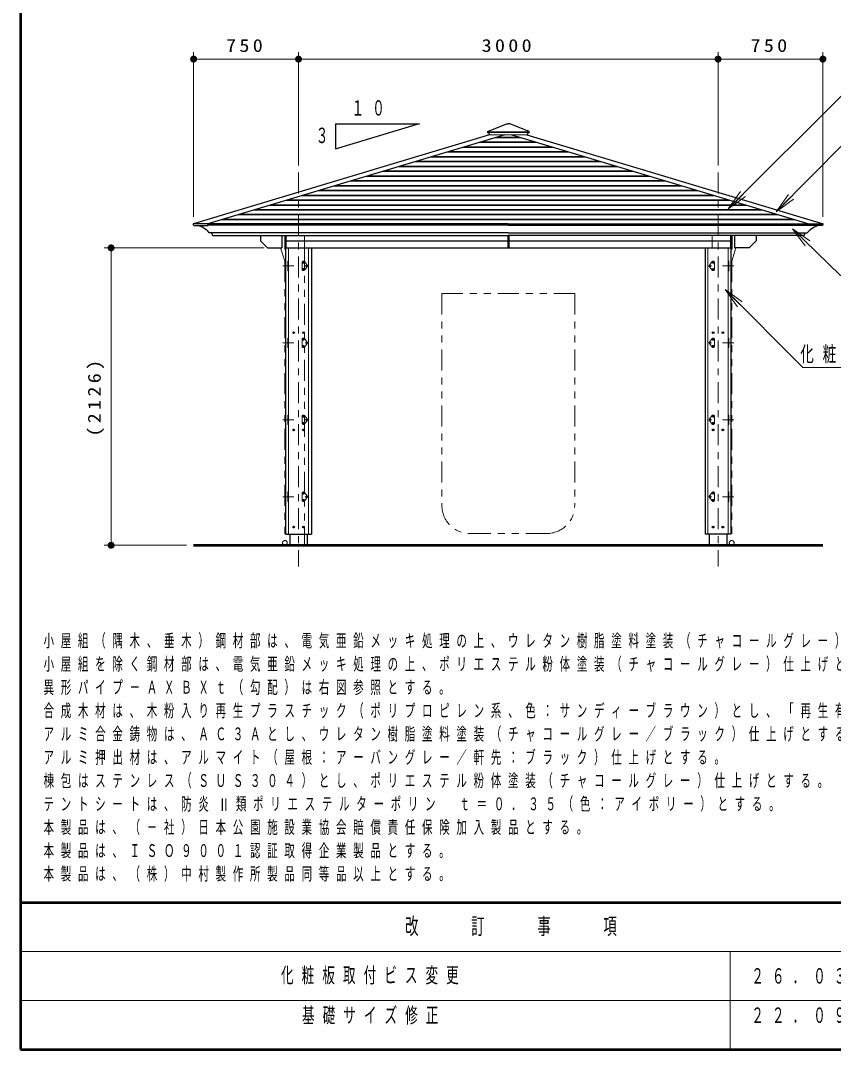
# Model space of a CAD drawing. Units: millimetres on the paper, with parts at other scales. Extents: x -385 to 7, y 0 to 267.
# Drawn here: x -385 to -268.8, y 0 to 147.1 of the extents above; entities that cross this region are included whole.
import ezdxf
from ezdxf.enums import TextEntityAlignment as Align

# ---------------------------------------------------------------- set-up
doc = ezdxf.new("R2010")
doc.units = ezdxf.units.MM
for name, pattern in [('USER1', [4.5, 2.5, -2]), ('USER2', [6, 3, -1, 1, -1]), ('USER3', [8, 3, -1, 1, -1, 1, -1])]:
    doc.linetypes.add(name, pattern=pattern)
doc.layers.add('LY_1', color=190, linetype='Continuous', lineweight=25)
doc.styles.add('ＭＳ ゴシック', font='')
doc.styles.get('ＭＳ ゴシック').set_extended_font_data('MS Gothic')

# ---------------------------------------------------------------- blocks, each defined once
blk = doc.blocks.new('filled_dot')
at = {"color": 0, "linetype": 'Continuous', "lineweight": -2, "const_width": 1.25}
blk.add_lwpolyline([(-0.625, 0, 1), (0.625, 0, 1)], format="xyb", close=True, dxfattribs=at)

msp = doc.modelspace()

# ---------------------------------------------------------------- linework, layer by layer
at = {"layer": 'LY_1', "color": 7, "lineweight": 50}
for p, q in [((-385, 267), (-385, 0)), ((-360.25, 72.091), (-270.25, 72.091)), ((-385, 21), (0, 21)), ((-385, 0), (0, 0))]:
    msp.add_line(p, q, dxfattribs=at)
at = {"layer": 'LY_1', "color": 7, "lineweight": 13}
for p, q in [((-360.25, 119.038), (-360.25, 142.613)), ((-360.25, 141.613), (-345.25, 141.613)), ((-345.25, 126.394), (-345.25, 142.613)), ((-345.25, 141.613), (-285.25, 141.613)), ((-285.25, 126.394), (-285.25, 142.613)), ((-285.25, 141.613), (-270.25, 141.613)), ((-270.25, 119.038), (-270.25, 142.613)), ((-283.791, 120.185), (-282.023, 122.66)), ((-283.791, 120.185), (-281.67, 122.306)), ((-276.943, 119.789), (-275.181, 122.268)), ((-281.316, 121.952), (-283.791, 120.185)), ((-276.943, 119.789), (-274.827, 121.916)), ((-274.472, 121.563), (-276.943, 119.789)), ((-274.614, 117.353), (-272.463, 115.262)), ((-274.614, 117.353), (-272.114, 115.62)), ((-272.811, 114.903), (-274.614, 117.353)), ((-350.15, 114.616), (-373.05, 114.616)), ((-372.05, 72.091), (-372.05, 114.616)), ((-284.256, 108.663), (-282.135, 106.541)), ((-284.256, 108.663), (-281.782, 106.895)), ((-282.489, 106.188), (-284.256, 108.663)), ((-361.25, 72.091), (-373.05, 72.091)), ((-385, 14), (-243.5, 14)), ((-283.5, 14), (-283.5, 0)), ((-385, 7), (-243.5, 7))]:
    msp.add_line(p, q, dxfattribs=at)
at = {"layer": 'LY_1', "color": 7}
for p, q in [((-339.962, 128.782), (-327.962, 132.382)), ((-339.962, 132.381), (-339.962, 128.781)), ((-339.961, 132.381), (-327.961, 132.381)), ((-357.678, 116.772), (-357.561, 116.382)), ((-357.561, 116.382), (-315.25, 116.382)), ((-347.214, 116.382), (-347.214, 114.416)), ((-347.15, 116.382), (-347.15, 114.416)), ((-347.05, 116.382), (-347.05, 114.616)), ((-315.31, 116.382), (-315.31, 114.616)), ((-272.94, 116.382), (-315.25, 116.382)), ((-315.19, 116.382), (-315.19, 114.616)), ((-283.45, 116.382), (-283.45, 114.616)), ((-283.35, 116.382), (-283.35, 114.416)), ((-283.286, 116.382), (-283.286, 114.416)), ((-272.823, 116.772), (-272.94, 116.382)), ((-347.05, 115.616), (-283.45, 115.616)), ((-347.214, 114.416), (-347.15, 114.416)), ((-347.05, 114.616), (-283.45, 114.616)), ((-283.286, 114.416), (-283.35, 114.416)), ((-347.1, 73.691), (-343.4, 73.691)), ((-346.5, 73.691), (-346.5, 72.091)), ((-344, 73.691), (-344, 72.091)), ((-283.4, 73.691), (-287.1, 73.691)), ((-286.5, 73.691), (-286.5, 72.091)), ((-284, 73.691), (-284, 72.091))]:
    msp.add_line(p, q, dxfattribs=at)
at = {"layer": 'LY_1', "color": 2}
for p, q in [((-318.243, 131.215), (-318.213, 131.14)), ((-318.232, 131.241), (-315.449, 132.348)), ((-318.079, 131.128), (-317.939, 130.775)), ((-315.449, 132.348), (-315.25, 132.348)), ((-315.052, 132.348), (-315.25, 132.348)), ((-312.269, 131.241), (-315.052, 132.348)), ((-312.421, 131.128), (-312.562, 130.775)), ((-312.258, 131.215), (-312.287, 131.14))]:
    msp.add_line(p, q, dxfattribs=at)
at = {"layer": 'LY_1', "color": 2, "lineweight": 13}
for p, q in [((-318.241, 131.233), (-315.25, 131.233)), ((-318.195, 131.128), (-315.25, 131.128)), ((-312.26, 131.233), (-315.25, 131.233)), ((-312.306, 131.128), (-315.25, 131.128)), ((-317.939, 130.775), (-315.25, 130.775)), ((-312.562, 130.775), (-315.25, 130.775))]:
    msp.add_line(p, q, dxfattribs=at)
at = {"layer": 'LY_1', "color": 131}
for p, q in [((-317.921, 130.775), (-360.274, 118.069)), ((-315.756, 130.775), (-358.211, 118.038)), ((-314.745, 130.775), (-272.289, 118.038)), ((-312.579, 130.775), (-270.226, 118.069)), ((-360.236, 117.83), (-360.296, 118.029)), ((-360.236, 117.83), (-358.149, 117.83)), ((-358.149, 117.83), (-358.211, 118.038)), ((-272.352, 117.83), (-272.289, 118.038)), ((-270.265, 117.83), (-272.352, 117.83)), ((-270.265, 117.83), (-270.205, 118.029)), ((-350.682, 116.382), (-350.682, 115.616)), ((-347.618, 116.382), (-347.618, 114.616)), ((-282.882, 116.382), (-282.882, 114.616)), ((-279.818, 116.382), (-279.818, 115.616)), ((-349.682, 114.616), (-350.682, 115.616)), ((-280.818, 114.616), (-279.818, 115.616)), ((-349.682, 114.616), (-349.15, 114.616)), ((-349.15, 114.616), (-347.618, 114.616)), ((-281.35, 114.616), (-282.882, 114.616)), ((-280.818, 114.616), (-281.35, 114.616))]:
    msp.add_line(p, q, dxfattribs=at)
at = {"layer": 'LY_1', "color": 12, "lineweight": 13}
for p, q in [((-319.446, 129.668), (-315.25, 129.668)), ((-319.132, 129.762), (-315.25, 129.762)), ((-317.147, 130.357), (-315.25, 130.357)), ((-316.833, 130.452), (-315.25, 130.452)), ((-313.668, 130.452), (-315.25, 130.452)), ((-313.353, 130.357), (-315.25, 130.357)), ((-311.369, 129.762), (-315.25, 129.762)), ((-311.054, 129.668), (-315.25, 129.668)), ((-324.044, 128.288), (-315.25, 128.288)), ((-323.729, 128.383), (-315.25, 128.383)), ((-321.745, 128.978), (-315.25, 128.978)), ((-321.431, 129.072), (-315.25, 129.072)), ((-309.07, 129.072), (-315.25, 129.072)), ((-308.756, 128.978), (-315.25, 128.978)), ((-306.771, 128.383), (-315.25, 128.383)), ((-306.457, 128.288), (-315.25, 128.288)), ((-328.641, 126.909), (-315.25, 126.909)), ((-328.327, 127.003), (-315.25, 127.003)), ((-326.343, 127.599), (-315.25, 127.599)), ((-326.028, 127.693), (-315.25, 127.693)), ((-304.472, 127.693), (-315.25, 127.693)), ((-304.158, 127.599), (-315.25, 127.599)), ((-302.174, 127.003), (-315.25, 127.003)), ((-301.859, 126.909), (-315.25, 126.909)), ((-333.239, 125.53), (-315.25, 125.53)), ((-332.925, 125.624), (-315.25, 125.624)), ((-330.94, 126.219), (-315.25, 126.219)), ((-330.626, 126.314), (-315.25, 126.314)), ((-299.875, 126.314), (-315.25, 126.314)), ((-299.56, 126.219), (-315.25, 126.219)), ((-297.576, 125.624), (-315.25, 125.624)), ((-297.262, 125.53), (-315.25, 125.53)), ((-337.837, 124.151), (-315.25, 124.151)), ((-337.522, 124.245), (-315.25, 124.245)), ((-335.538, 124.84), (-315.25, 124.84)), ((-335.223, 124.934), (-315.25, 124.934)), ((-295.277, 124.934), (-315.25, 124.934)), ((-294.963, 124.84), (-315.25, 124.84)), ((-292.978, 124.245), (-315.25, 124.245)), ((-292.664, 124.151), (-315.25, 124.151)), ((-344.419, 122.176), (-315.25, 122.176)), ((-342.434, 122.771), (-315.25, 122.771)), ((-342.12, 122.866), (-315.25, 122.866)), ((-340.135, 123.461), (-315.25, 123.461)), ((-339.821, 123.555), (-315.25, 123.555)), ((-290.68, 123.555), (-315.25, 123.555)), ((-290.365, 123.461), (-315.25, 123.461)), ((-288.381, 122.866), (-315.25, 122.866)), ((-288.067, 122.771), (-315.25, 122.771)), ((-286.082, 122.176), (-315.25, 122.176)), ((-349.33, 120.702), (-315.25, 120.702)), ((-349.016, 120.797), (-315.25, 120.797)), ((-347.032, 121.392), (-315.25, 121.392)), ((-346.717, 121.486), (-315.25, 121.486)), ((-344.733, 122.082), (-315.25, 122.082)), ((-285.768, 122.082), (-315.25, 122.082)), ((-283.783, 121.486), (-315.25, 121.486)), ((-283.469, 121.392), (-315.25, 121.392)), ((-281.485, 120.797), (-315.25, 120.797)), ((-281.17, 120.702), (-315.25, 120.702)), ((-353.928, 119.323), (-315.25, 119.323)), ((-353.614, 119.417), (-315.25, 119.417)), ((-351.629, 120.013), (-315.25, 120.013)), ((-351.315, 120.107), (-315.25, 120.107)), ((-279.186, 120.107), (-315.25, 120.107)), ((-278.871, 120.013), (-315.25, 120.013)), ((-276.887, 119.417), (-315.25, 119.417)), ((-276.573, 119.323), (-315.25, 119.323)), ((-356.227, 118.633), (-315.25, 118.633)), ((-355.912, 118.728), (-315.25, 118.728)), ((-274.588, 118.728), (-315.25, 118.728)), ((-274.274, 118.633), (-315.25, 118.633))]:
    msp.add_line(p, q, dxfattribs=at)
at = {"layer": 'LY_1', "color": 7, "linetype": 'USER2', "lineweight": 13}
for p, q in [((-345.25, 125.394), (-345.25, 69.062)), ((-285.25, 125.394), (-285.25, 69.062)), ((-347.516, 112.041), (-345.906, 112.041)), ((-282.985, 112.041), (-284.595, 112.041)), ((-347.516, 101.041), (-345.906, 101.041)), ((-282.985, 101.041), (-284.595, 101.041)), ((-347.516, 90.041), (-345.906, 90.041)), ((-282.985, 90.041), (-284.595, 90.041)), ((-347.516, 79.041), (-345.906, 79.041)), ((-282.985, 79.041), (-284.595, 79.041))]:
    msp.add_line(p, q, dxfattribs=at)
at = {"layer": 'LY_1', "color": 4}
for p, q in [((-315.25, 118.038), (-360.25, 118.038)), ((-315.25, 117.851), (-358.155, 117.851)), ((-315.25, 118.038), (-270.25, 118.038)), ((-315.25, 117.851), (-272.346, 117.851)), ((-315.25, 116.772), (-358.016, 116.772)), ((-315.25, 116.772), (-272.484, 116.772))]:
    msp.add_line(p, q, dxfattribs=at)
at = {"layer": 'LY_1', "color": 7, "linetype": 'USER1', "lineweight": 13}
for p, q in [((-344.39, 116.382), (-344.39, 114.616)), ((-286.11, 116.382), (-286.11, 114.616)), ((-346.8, 112.721), (-346.74, 112.721)), ((-344.73, 112.541), (-344.73, 111.541)), ((-344.41, 112.653), (-344.01, 112.153)), ((-344.41, 111.428), (-344.01, 111.928)), ((-286.091, 112.653), (-286.491, 112.153)), ((-286.091, 111.428), (-286.491, 111.928)), ((-285.77, 112.541), (-285.77, 111.541)), ((-283.7, 112.721), (-283.76, 112.721)), ((-346.8, 111.361), (-346.74, 111.361)), ((-283.7, 111.361), (-283.76, 111.361)), ((-346.8, 101.721), (-346.74, 101.721)), ((-344.73, 101.541), (-344.73, 100.541)), ((-344.41, 101.653), (-344.01, 101.153)), ((-286.091, 101.653), (-286.491, 101.153)), ((-285.77, 101.541), (-285.77, 100.541)), ((-283.7, 101.721), (-283.76, 101.721)), ((-346.8, 100.361), (-346.74, 100.361)), ((-344.41, 100.428), (-344.01, 100.928)), ((-286.091, 100.428), (-286.491, 100.928)), ((-283.7, 100.361), (-283.76, 100.361)), ((-346.8, 90.721), (-346.74, 90.721)), ((-344.73, 90.541), (-344.73, 89.541)), ((-344.41, 90.653), (-344.01, 90.153)), ((-344.41, 89.428), (-344.01, 89.928)), ((-286.091, 90.653), (-286.491, 90.153)), ((-286.091, 89.428), (-286.491, 89.928)), ((-285.77, 90.541), (-285.77, 89.541)), ((-283.7, 90.721), (-283.76, 90.721)), ((-346.8, 89.361), (-346.74, 89.361)), ((-283.7, 89.361), (-283.76, 89.361)), ((-346.8, 79.721), (-346.74, 79.721)), ((-344.73, 79.541), (-344.73, 78.541)), ((-344.41, 79.653), (-344.01, 79.153)), ((-286.091, 79.653), (-286.491, 79.153)), ((-285.77, 79.541), (-285.77, 78.541)), ((-283.7, 79.721), (-283.76, 79.721)), ((-346.8, 78.361), (-346.74, 78.361)), ((-344.41, 78.428), (-344.01, 78.928)), ((-286.091, 78.428), (-286.491, 78.928)), ((-283.7, 78.361), (-283.76, 78.361))]:
    msp.add_line(p, q, dxfattribs=at)
at = {"layer": 'LY_1', "color": 4, "linetype": 'USER3', "lineweight": 13}
for p, q in [((-347.2, 112.721), (-347.809, 114.616)), ((-283.3, 112.721), (-282.692, 114.616)), ((-347.2, 112.721), (-347.2, 72.771)), ((-283.3, 112.721), (-283.3, 72.771))]:
    msp.add_line(p, q, dxfattribs=at)
at = {"layer": 'LY_1', "color": 40}
for p, q in [((-347.1, 114.616), (-347.1, 73.691)), ((-343.4, 114.616), (-343.4, 73.691)), ((-287.1, 114.616), (-287.1, 73.691)), ((-283.4, 114.616), (-283.4, 73.691))]:
    msp.add_line(p, q, dxfattribs=at)
at = {"layer": 'LY_1', "color": 40, "lineweight": 13}
for p, q in [((-346.7, 114.616), (-346.7, 73.691)), ((-343.8, 114.616), (-343.8, 73.691)), ((-286.7, 114.616), (-286.7, 73.691)), ((-283.8, 114.616), (-283.8, 73.691))]:
    msp.add_line(p, q, dxfattribs=at)
at = {"layer": 'LY_1', "color": 7, "linetype": 'USER3', "lineweight": 13}
for p, q in [((-344.39, 114.616), (-344.39, 72.091)), ((-324.749, 108.091), (-315.25, 108.091)), ((-324.749, 108.091), (-324.749, 77.771)), ((-305.752, 108.091), (-315.25, 108.091)), ((-305.752, 108.091), (-305.752, 77.771)), ((-320.749, 73.771), (-315.25, 73.771)), ((-309.752, 73.771), (-315.25, 73.771))]:
    msp.add_line(p, q, dxfattribs=at)
at = {"layer": 'LY_1', "color": 40, "linetype": 'USER1', "lineweight": 13}
for p, q in [((-346.8, 112.721), (-346.8, 111.361)), ((-346.74, 112.721), (-346.74, 111.361)), ((-283.76, 112.721), (-283.76, 111.361)), ((-283.7, 112.721), (-283.7, 111.361)), ((-346.8, 101.721), (-346.8, 100.361)), ((-346.74, 101.721), (-346.74, 100.361)), ((-283.76, 101.721), (-283.76, 100.361)), ((-283.7, 101.721), (-283.7, 100.361)), ((-346.8, 90.721), (-346.8, 89.361)), ((-346.74, 90.721), (-346.74, 89.361)), ((-283.76, 90.721), (-283.76, 89.361)), ((-283.7, 90.721), (-283.7, 89.361)), ((-346.8, 79.721), (-346.8, 78.361)), ((-346.74, 79.721), (-346.74, 78.361)), ((-283.76, 79.721), (-283.76, 78.361)), ((-283.7, 79.721), (-283.7, 78.361))]:
    msp.add_line(p, q, dxfattribs=at)
at = {"layer": 'LY_1', "color": 7, "lineweight": 13}
for points in [[(-283.791, 120.185), (-267.209, 136.766), (-239.822, 136.766)], [(-276.943, 119.789), (-267.15, 129.627), (-248.774, 129.627)], [(-274.614, 117.353), (-267.729, 110.659), (-240.408, 110.659)], [(-284.256, 108.663), (-273.119, 97.525), (-222.048, 97.525)]]:
    msp.add_lwpolyline(points, dxfattribs=at)
at = {"layer": 'LY_1', "color": 7, "linetype": 'USER1', "lineweight": 13}
for centre, radius in [((-344.55, 112.541), 0.118), ((-344.55, 112.541), 0.06), ((-344.15, 112.041), 0.06), ((-286.35, 112.041), 0.06), ((-285.95, 112.541), 0.118), ((-285.95, 112.541), 0.06), ((-344.55, 111.541), 0.118), ((-344.55, 111.541), 0.06), ((-285.95, 111.541), 0.118), ((-285.95, 111.541), 0.06), ((-344.55, 101.541), 0.118), ((-344.55, 101.541), 0.06), ((-285.95, 101.541), 0.118), ((-285.95, 101.541), 0.06), ((-344.55, 100.541), 0.118), ((-344.55, 100.541), 0.06), ((-344.15, 101.041), 0.06), ((-286.35, 101.041), 0.06), ((-285.95, 100.541), 0.118), ((-285.95, 100.541), 0.06), ((-344.55, 90.541), 0.118), ((-344.55, 90.541), 0.06), ((-344.15, 90.041), 0.06), ((-286.35, 90.041), 0.06), ((-285.95, 90.541), 0.118), ((-285.95, 90.541), 0.06), ((-344.55, 89.541), 0.118), ((-344.55, 89.541), 0.06), ((-285.95, 89.541), 0.118), ((-285.95, 89.541), 0.06), ((-344.55, 79.541), 0.118), ((-344.55, 79.541), 0.06), ((-285.95, 79.541), 0.118), ((-285.95, 79.541), 0.06), ((-344.55, 78.541), 0.118), ((-344.55, 78.541), 0.06), ((-344.15, 79.041), 0.06), ((-286.35, 79.041), 0.06), ((-285.95, 78.541), 0.118), ((-285.95, 78.541), 0.06)]:
    msp.add_circle(centre, radius, dxfattribs=at)
at = {"layer": 'LY_1', "color": 7}
for centre, radius in [((-344.15, 112.041), 0.07), ((-286.35, 112.041), 0.07), ((-345.95, 102.491), 0.125), ((-344.55, 102.491), 0.125), ((-285.95, 102.491), 0.125), ((-284.55, 102.491), 0.125), ((-344.15, 101.041), 0.07), ((-286.35, 101.041), 0.07), ((-344.15, 90.041), 0.07), ((-286.35, 90.041), 0.07), ((-345.95, 88.591), 0.125), ((-344.55, 88.591), 0.125), ((-285.95, 88.591), 0.125), ((-284.55, 88.591), 0.125), ((-344.15, 79.041), 0.07), ((-286.35, 79.041), 0.07), ((-345.95, 74.691), 0.125), ((-344.55, 74.691), 0.125), ((-285.95, 74.691), 0.125), ((-284.55, 74.691), 0.125)]:
    msp.add_circle(centre, radius, dxfattribs=at)
at = {"layer": 'LY_1', "color": 4, "linetype": 'USER3', "lineweight": 13}
for centre in [(-347.2, 72.431), (-283.3, 72.431)]:
    msp.add_circle(centre, 0.34, dxfattribs=at)
at = {"layer": 'LY_1', "color": 2}
for centre, start, end in [((-318.224, 131.222), 111.7, 201.7), ((-318.195, 131.148), 201.7, 270), ((-312.306, 131.148), 270, 338.3), ((-312.276, 131.222), 338.3, 68.3)]:
    msp.add_arc(centre, 0.02, start, end, dxfattribs=at)
at = {"layer": 'LY_1', "color": 131}
for centre, start, end in [((-360.265, 118.038), 106.69924, 196.69924), ((-270.235, 118.038), 343.30076, 73.30076)]:
    msp.add_arc(centre, 0.032, start, end, dxfattribs=at)
at = {"layer": 'LY_1', "color": 4}
for centre, start, end in [((-360.468, 114.715), 40.00125, 76.72173), ((-270.033, 114.715), 103.27827, 139.99875)]:
    msp.add_arc(centre, 3.2, start, end, dxfattribs=at)
at = {"layer": 'LY_1', "color": 7, "linetype": 'USER1', "lineweight": 13}
for centre, start, end in [((-344.55, 112.541), 38.65533, 180), ((-344.15, 112.041), 321.34467, 38.65533), ((-286.35, 112.041), 141.34467, 218.65533), ((-285.95, 112.541), 0, 141.34467), ((-344.55, 111.541), 180, 321.34467), ((-285.95, 111.541), 218.65533, 0), ((-344.55, 101.541), 38.65533, 180), ((-285.95, 101.541), 0, 141.34467), ((-344.55, 100.541), 180, 321.34467), ((-344.15, 101.041), 321.34467, 38.65533), ((-286.35, 101.041), 141.34467, 218.65533), ((-285.95, 100.541), 218.65533, 0), ((-344.55, 90.541), 38.65533, 180), ((-344.15, 90.041), 321.34467, 38.65533), ((-286.35, 90.041), 141.34467, 218.65533), ((-285.95, 90.541), 0, 141.34467), ((-344.55, 89.541), 180, 321.34467), ((-285.95, 89.541), 218.65533, 0), ((-344.55, 79.541), 38.65533, 180), ((-285.95, 79.541), 0, 141.34467), ((-344.55, 78.541), 180, 321.34467), ((-344.15, 79.041), 321.34467, 38.65533), ((-286.35, 79.041), 141.34467, 218.65533), ((-285.95, 78.541), 218.65533, 0)]:
    msp.add_arc(centre, 0.18, start, end, dxfattribs=at)
at = {"layer": 'LY_1', "color": 7, "linetype": 'USER3', "lineweight": 13}
for centre, start, end in [((-320.749, 77.771), 179.99999, 270), ((-309.752, 77.771), 270, 0.00001)]:
    msp.add_arc(centre, 4, start, end, dxfattribs=at)

# ---------------------------------------------------------------- block references
at = {"layer": 'LY_1', "color": 7, "lineweight": 13, "xscale": 0.4, "yscale": 0.4}
for p in [(-360.25, 141.613), (-345.25, 141.613), (-285.25, 141.613)]:
    msp.add_blockref('filled_dot', p, dxfattribs=at)
for p, rotation in [((-345.25, 141.613), 180), ((-285.25, 141.613), 180), ((-270.25, 141.613), 180), ((-372.05, 114.616), 270), ((-372.05, 72.091), 90)]:
    msp.add_blockref('filled_dot', p, dxfattribs=dict(at, rotation=rotation))

# ---------------------------------------------------------------- texts
at = {"layer": 'LY_1', "color": 7, "style": 'ＭＳ ゴシック', "width": 0.6}
msp.add_text('３', height=2.199, dxfattribs=at).set_placement((-341.89, 130.705), align=Align.MIDDLE_CENTER)
at = {"layer": 'LY_1', "color": 7, "style": 'ＭＳ ゴシック', "width": 0.65}
msp.add_text('Ⅱ', height=1.833, dxfattribs=at).set_placement((-356.714, 35.002), align=Align.MIDDLE_LEFT)
at = {"layer": 'LY_1', "color": 7, "style": 'ＭＳ ゴシック'}
for s, insert, char_height, attachment_point in [('\\T1.33;\\W1.15;750', (-352.75, 142.613), 1.833, 8), ('\\T1.33;\\W1.15;3000', (-315.25, 142.613), 1.833, 8), ('\\T1.33;\\W1.15;750', (-277.75, 142.613), 1.833, 8), ('\\T1.64;\\W0.6;１０', (-334.717, 134.618), 2.199, 5), ('\\T1.64;\\W0.65;化粧板：合成木材\u3000１４５×３０\u3000\u3000', (-273.498, 99.325), 2.199, 4), ('\\T1.64;\\W0.6;小屋組（隅木、垂木）鋼材部は、電気亜鉛メッキ処理の上、ウレタン樹脂塗料塗装（チャコールグレー）仕上げとする。', (-381.714, 58.336), 1.833, 4), ('\\T1.64;\\W0.6;小屋組を除く鋼材部は、電気亜鉛メッキ処理の上、ポリエステル粉体塗装（チャコールグレー）仕上げとする。', (-381.714, 55.002), 1.833, 4), ('\\T1.64;\\W0.6;異形パイプ－ＡＸＢＸｔ（勾配）は右図参照とする。', (-381.714, 51.669), 1.833, 4), ('\\T1.64;\\W0.6;合成木材は、木粉入り再生プラスチック（ポリプロピレン系、色：サンディーブラウン）とし、「再生有機系建材認定基準」適合品とする。', (-381.714, 48.336), 1.833, 4), ('\\T1.64;\\W0.6;アルミ合金鋳物は、ＡＣ３Ａとし、ウレタン樹脂塗料塗装（チャコールグレー／ブラック）仕上げとする。', (-381.714, 45.002), 1.833, 4), ('\\T1.64;\\W0.6;アルミ押出材は、アルマイト（屋根：アーバングレー／軒先：ブラック）仕上げとする。', (-381.714, 41.669), 1.833, 4), ('\\T1.64;\\W0.6;棟包はステンレス（ＳＵＳ３０４）とし、ポリエステル粉体塗装（チャコールグレー）仕上げとする。', (-381.714, 38.336), 1.833, 4), ('\\T1.64;\\W0.6;テントシートは、防炎', (-381.714, 35.002), 1.833, 4), ('\\T1.64;\\W0.6;類ポリエステルターポリン\u3000ｔ＝０．３５（色：アイボリー）とする。', (-354.214, 35.002), 1.833, 4), ('\\T1.64;\\W0.6;本製品は、（－社）日本公園施設業協会賠償責任保険加入製品とする。', (-381.714, 31.669), 1.833, 4), ('\\T1.64;\\W0.6;本製品は、ＩＳＯ９００１認証取得企業製品とする。', (-381.714, 28.336), 1.833, 4), ('\\T1.64;\\W0.6;本製品は、（株）中村製作所製品同等品以上とする。', (-381.714, 25.002), 1.833, 4), ('\\T1.64;\\W0.6;化粧板取付ビス変更', (-347.75, 10.5), 2.199, 4), ('\\T1.64;\\W0.6;２６．０３．２３', (-280.5, 10.5), 2.199, 4), ('\\T1.64;\\W0.6;基礎サイズ修正', (-344.75, 6), 2.199, 1), ('\\T1.64;\\W0.6;２２．０９．１４', (-280.5, 6), 2.199, 1)]:
    msp.add_mtext(s, dxfattribs=dict(at, insert=insert, char_height=char_height, attachment_point=attachment_point))
at = {"layer": 'LY_1', "color": 7, "insert": (-373.05, 93.353), "char_height": 1.833, "attachment_point": 8, "rotation": 90, "style": 'ＭＳ ゴシック'}
msp.add_mtext('\\T1.33;\\W1.15;(2126)', dxfattribs=at)
at = {"layer": 'LY_1', "color": 4, "insert": (-314.25, 17.5), "char_height": 2.346, "attachment_point": 5, "style": 'ＭＳ ゴシック'}
msp.add_mtext('\\T1.64;\\W0.6;改\u3000\u3000訂\u3000\u3000事\u3000\u3000項', dxfattribs=at)

doc.saveas('drawing.dxf')
